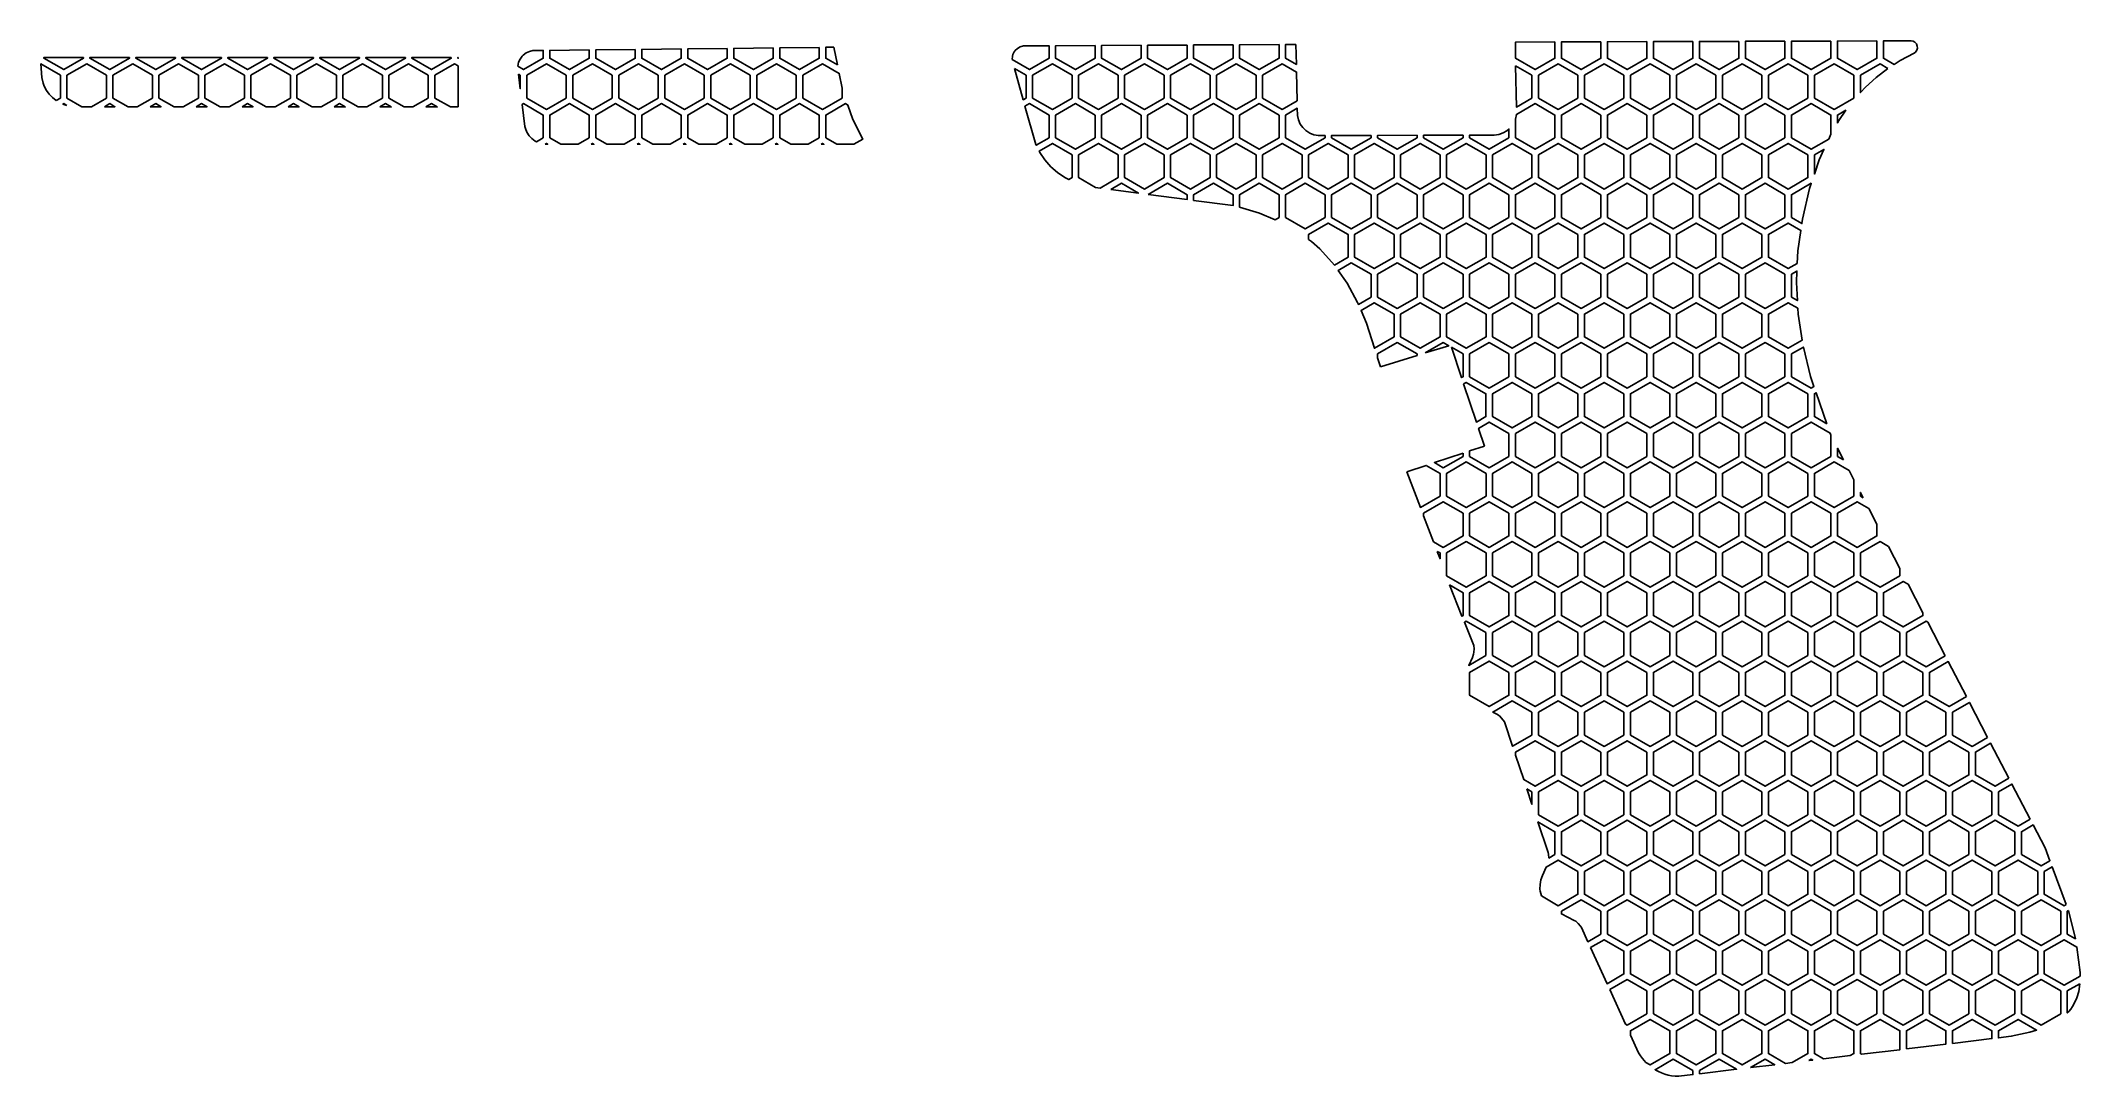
# Model space of a CAD drawing. Header units: millimetres. Extents: x -58 to 99, y 9 to 89.
import ezdxf

# ---------------------------------------------------------------- set-up
doc = ezdxf.new("R2010")
doc.units = ezdxf.units.MM

# ---------------------------------------------------------------- blocks, each defined once
blk = doc.blocks.new('HEX')
blk.add_lwpolyline([(1.516, 0.875), (0, 1.75), (-1.516, 0.875), (-1.516, -0.875), (0, -1.75), (1.516, -0.875)], close=True)

msp = doc.modelspace()

# ---------------------------------------------------------------- linework, layer by layer
for points in [[(-21.292, 86.783), (-21.234, 87.09), (-21.124, 87.337), (-20.967, 87.555), (-20.873, 87.65), (-20.658, 87.811), (-20.41, 87.924), (-20.137, 87.985), (-19.338, 88), (-19.338, 87.405), (-20.854, 86.53), (-21.292, 86.783)], [(-15.807, 88.039), (-15.807, 87.405), (-17.323, 86.53), (-18.838, 87.405), (-18.838, 88.005), (-15.807, 88.039)], [(-12.276, 88.078), (-12.276, 87.405), (-13.792, 86.53), (-15.307, 87.405), (-15.307, 88.044), (-12.276, 88.078)], [(-8.745, 88.117), (-8.745, 87.405), (-10.26, 86.53), (-11.776, 87.405), (-11.776, 88.083), (-8.745, 88.117)], [(-5.214, 88.156), (-5.214, 87.405), (-6.729, 86.53), (-8.245, 87.405), (-8.245, 88.122), (-5.214, 88.156)], [(-1.683, 88.195), (-1.683, 87.405), (-3.198, 86.53), (-4.714, 87.405), (-4.714, 88.161), (-1.683, 88.195)], [(1.848, 88.234), (1.848, 87.405), (0.333, 86.53), (-1.183, 87.405), (-1.183, 88.201), (1.848, 88.234)], [(3.248, 86.885), (2.348, 87.405), (2.348, 88.24), (2.969, 88.246), (3.248, 86.885)], [(16.661, 87.296), (16.683, 87.568), (16.717, 87.684), (16.825, 87.899), (16.897, 87.996), (17.073, 88.161), (17.287, 88.282), (17.533, 88.347), (19.504, 88.358), (19.504, 87.405), (17.988, 86.53), (16.661, 87.296)], [(23.035, 88.378), (23.035, 87.405), (21.519, 86.53), (20.004, 87.405), (20.004, 88.361), (23.035, 88.378)], [(26.566, 88.398), (26.566, 87.405), (25.05, 86.53), (23.535, 87.405), (23.535, 88.381), (26.566, 88.398)], [(30.097, 88.417), (30.097, 87.405), (28.581, 86.53), (27.066, 87.405), (27.066, 88.4), (30.097, 88.417)], [(33.628, 88.437), (33.628, 87.405), (32.113, 86.53), (30.597, 87.405), (30.597, 88.42), (33.628, 88.437)], [(37.159, 88.457), (37.159, 87.405), (35.644, 86.53), (34.128, 87.405), (34.128, 88.44), (37.159, 88.457)], [(38.457, 88.464), (38.488, 86.926), (37.659, 87.405), (37.659, 88.46), (38.457, 88.464)], [(58.346, 88.653), (58.346, 87.405), (56.83, 86.53), (55.315, 87.405), (55.315, 88.643), (58.346, 88.653)], [(61.877, 88.664), (61.877, 87.405), (60.361, 86.53), (58.846, 87.405), (58.846, 88.654), (61.877, 88.664)], [(65.408, 88.676), (65.408, 87.405), (63.892, 86.53), (62.377, 87.405), (62.377, 88.666), (65.408, 88.676)], [(68.939, 88.688), (68.939, 87.405), (67.423, 86.53), (65.908, 87.405), (65.908, 88.678), (68.939, 88.688)], [(72.47, 88.699), (72.47, 87.405), (70.955, 86.53), (69.439, 87.405), (69.439, 88.689), (72.47, 88.699)], [(76.001, 88.711), (76.001, 87.405), (74.486, 86.53), (72.97, 87.405), (72.97, 88.701), (76.001, 88.711)], [(79.532, 88.722), (79.532, 87.405), (78.017, 86.53), (76.501, 87.405), (76.501, 88.712), (79.532, 88.722)], [(83.063, 88.734), (83.063, 87.405), (81.548, 86.53), (80.032, 87.405), (80.032, 88.724), (83.063, 88.734)], [(85.701, 88.743), (85.84, 88.712), (85.99, 88.624), (86.097, 88.496), (86.159, 88.341), (86.171, 88.175), (86.13, 88.013), (86.033, 87.87), (85.921, 87.783), (84.845, 87.22), (84.389, 86.928), (83.563, 87.405), (83.563, 88.736), (85.701, 88.743)], [(-56.738, 84.16), (-57.037, 84.397), (-57.273, 84.645), (-57.479, 84.922), (-57.661, 85.264), (-57.741, 85.48), (-57.84, 85.928), (-57.924, 86.968), (-56.415, 86.097), (-56.415, 84.347), (-56.738, 84.16)], [(-54.649, 87.471), (-54.649, 87.405), (-56.165, 86.53), (-57.68, 87.405), (-57.68, 87.471), (-54.649, 87.471)], [(-54.761, 83.681), (-55.915, 84.347), (-55.915, 86.097), (-54.399, 86.972), (-52.884, 86.097), (-52.884, 84.347), (-54.038, 83.68), (-54.761, 83.681)], [(-51.118, 87.471), (-51.118, 87.405), (-52.634, 86.53), (-54.149, 87.405), (-54.149, 87.471), (-51.118, 87.471)], [(-51.226, 83.678), (-52.384, 84.347), (-52.384, 86.097), (-50.868, 86.972), (-49.352, 86.097), (-49.352, 84.347), (-50.511, 83.678), (-51.226, 83.678)], [(-47.587, 87.471), (-47.587, 87.405), (-49.102, 86.53), (-50.618, 87.405), (-50.618, 87.471), (-47.587, 87.471)], [(-47.69, 83.676), (-48.852, 84.347), (-48.852, 86.097), (-47.337, 86.972), (-45.821, 86.097), (-45.821, 84.347), (-46.985, 83.675), (-47.69, 83.676)], [(-44.056, 87.471), (-44.056, 87.405), (-45.571, 86.53), (-47.087, 87.405), (-47.087, 87.471), (-44.056, 87.471)], [(-44.154, 83.673), (-45.321, 84.347), (-45.321, 86.097), (-43.806, 86.972), (-42.29, 86.097), (-42.29, 84.347), (-43.458, 83.672), (-44.154, 83.673)], [(-40.525, 87.471), (-40.525, 87.405), (-42.04, 86.53), (-43.556, 87.405), (-43.556, 87.471), (-40.525, 87.471)], [(-40.618, 83.67), (-41.79, 84.347), (-41.79, 86.097), (-40.275, 86.972), (-38.759, 86.097), (-38.759, 84.347), (-39.932, 83.67), (-40.618, 83.67)], [(-36.994, 87.471), (-36.994, 87.405), (-38.509, 86.53), (-40.025, 87.405), (-40.025, 87.471), (-36.994, 87.471)], [(-37.083, 83.668), (-38.259, 84.347), (-38.259, 86.097), (-36.744, 86.972), (-35.228, 86.097), (-35.228, 84.347), (-36.405, 83.667), (-37.083, 83.668)], [(-33.463, 87.471), (-33.463, 87.405), (-34.978, 86.53), (-36.494, 87.405), (-36.494, 87.471), (-33.463, 87.471)], [(-33.547, 83.665), (-34.728, 84.347), (-34.728, 86.097), (-33.213, 86.972), (-31.697, 86.097), (-31.697, 84.347), (-32.879, 83.665), (-33.547, 83.665)], [(-29.931, 87.471), (-29.931, 87.405), (-31.447, 86.53), (-32.963, 87.405), (-32.963, 87.471), (-29.931, 87.471)], [(-30.011, 83.662), (-31.197, 84.347), (-31.197, 86.097), (-29.681, 86.972), (-28.166, 86.097), (-28.166, 84.347), (-29.353, 83.662), (-30.011, 83.662)], [(-26.4, 87.471), (-26.4, 87.405), (-27.916, 86.53), (-29.431, 87.405), (-29.431, 87.471), (-26.4, 87.471)], [(-25.868, 83.659), (-26.476, 83.66), (-27.666, 84.347), (-27.666, 86.097), (-26.15, 86.972), (-25.868, 86.809), (-25.868, 83.659)], [(-25.868, 87.471), (-25.868, 87.386), (-25.9, 87.405), (-25.9, 87.471), (-25.868, 87.471)], [(-21.236, 86.173), (-21.104, 86.097), (-21.104, 85.061), (-21.236, 86.173)], [(3.614, 85.102), (3.614, 84.347), (2.098, 83.472), (0.583, 84.347), (0.583, 86.097), (2.098, 86.972), (3.382, 86.231), (3.614, 85.102)], [(16.832, 86.62), (17.738, 86.097), (17.738, 84.347), (17.51, 84.215), (16.832, 86.62)], [(38.544, 84.127), (37.409, 83.472), (35.894, 84.347), (35.894, 86.097), (37.409, 86.972), (38.5, 86.342), (38.544, 84.127)], [(55.311, 86.829), (56.58, 86.097), (56.58, 84.347), (55.382, 83.655), (55.311, 86.829)], [(83.914, 86.625), (83.004, 85.93), (82.188, 85.188), (81.798, 84.77), (81.798, 86.097), (83.313, 86.972), (83.914, 86.625)], [(-55.915, 83.77), (-56.226, 83.879), (-56.165, 83.914), (-55.915, 83.77)], [(-53.039, 83.68), (-52.634, 83.914), (-52.227, 83.679), (-53.039, 83.68)], [(-49.513, 83.677), (-49.102, 83.914), (-48.691, 83.676), (-49.513, 83.677)], [(-45.986, 83.674), (-45.571, 83.914), (-45.155, 83.674), (-45.986, 83.674)], [(-42.46, 83.672), (-42.04, 83.914), (-41.62, 83.671), (-42.46, 83.672)], [(-38.933, 83.669), (-38.509, 83.914), (-38.084, 83.668), (-38.933, 83.669)], [(-35.407, 83.666), (-34.978, 83.914), (-34.548, 83.666), (-35.407, 83.666)], [(-31.88, 83.664), (-31.447, 83.914), (-31.013, 83.663), (-31.88, 83.664)], [(-28.354, 83.661), (-27.916, 83.914), (-27.477, 83.66), (-28.354, 83.661)], [(-19.968, 81.045), (-20.215, 81.228), (-20.426, 81.452), (-20.596, 81.711), (-20.717, 82.001), (-20.758, 82.156), (-20.96, 83.853), (-20.854, 83.914), (-19.338, 83.039), (-19.338, 81.289), (-19.862, 80.986), (-19.968, 81.045)], [(-17.99, 80.799), (-18.838, 81.289), (-18.838, 83.039), (-17.323, 83.914), (-15.807, 83.039), (-15.807, 81.289), (-16.656, 80.799), (-17.99, 80.799)], [(-14.457, 80.798), (-15.307, 81.289), (-15.307, 83.039), (-13.792, 83.914), (-12.276, 83.039), (-12.276, 81.289), (-13.127, 80.798), (-14.457, 80.798)], [(-10.924, 80.797), (-11.776, 81.289), (-11.776, 83.039), (-10.26, 83.914), (-8.745, 83.039), (-8.745, 81.289), (-9.598, 80.796), (-10.924, 80.797)], [(-7.391, 80.796), (-8.245, 81.289), (-8.245, 83.039), (-6.729, 83.914), (-5.214, 83.039), (-5.214, 81.289), (-6.069, 80.795), (-7.391, 80.796)], [(-3.858, 80.795), (-4.714, 81.289), (-4.714, 83.039), (-3.198, 83.914), (-1.683, 83.039), (-1.683, 81.289), (-2.54, 80.794), (-3.858, 80.795)], [(-0.325, 80.794), (-1.183, 81.289), (-1.183, 83.039), (0.333, 83.914), (1.848, 83.039), (1.848, 81.289), (0.99, 80.793), (-0.325, 80.794)], [(4.442, 82.688), (5.186, 81.177), (4.519, 80.792), (3.208, 80.792), (2.348, 81.289), (2.348, 83.039), (3.864, 83.914), (4.054, 83.804), (4.442, 82.688)], [(18.476, 80.788), (17.65, 83.719), (17.988, 83.914), (19.504, 83.039), (19.504, 81.289), (18.512, 80.717), (18.476, 80.788)], [(38.567, 83.002), (38.645, 82.661), (38.786, 82.349), (38.983, 82.072), (39.227, 81.839), (39.512, 81.655), (39.831, 81.528), (40.175, 81.466), (40.69, 81.467), (40.69, 81.289), (39.175, 80.414), (37.659, 81.289), (37.659, 83.039), (38.556, 83.557), (38.567, 83.002)], [(55.315, 82.733), (55.388, 83.081), (56.83, 83.914), (58.346, 83.039), (58.346, 81.289), (56.83, 80.414), (55.315, 81.289), (55.315, 82.733)], [(79.363, 81.191), (78.017, 80.414), (76.501, 81.289), (76.501, 83.039), (78.017, 83.914), (79.532, 83.039), (79.532, 81.558), (79.363, 81.191)], [(80.136, 82.615), (80.032, 82.437), (80.032, 83.039), (80.679, 83.412), (80.136, 82.615)], [(44.221, 81.478), (44.221, 81.289), (42.706, 80.414), (41.19, 81.289), (41.19, 81.469), (44.221, 81.478)], [(47.752, 81.488), (47.752, 81.289), (46.237, 80.414), (44.721, 81.289), (44.721, 81.479), (47.752, 81.488)], [(51.284, 81.498), (51.284, 81.289), (49.768, 80.414), (48.252, 81.289), (48.252, 81.489), (51.284, 81.498)], [(53.678, 81.505), (54.031, 81.549), (54.359, 81.66), (54.654, 81.829), (54.815, 81.96), (54.815, 81.289), (53.299, 80.414), (51.784, 81.289), (51.784, 81.5), (53.678, 81.505)], [(-19.186, 80.799), (-19.088, 80.856), (-18.99, 80.799), (-19.186, 80.799)], [(-15.657, 80.798), (-15.557, 80.856), (-15.457, 80.798), (-15.657, 80.798)], [(-12.128, 80.797), (-12.026, 80.856), (-11.924, 80.797), (-12.128, 80.797)], [(-8.598, 80.796), (-8.495, 80.856), (-8.391, 80.796), (-8.598, 80.796)], [(-5.069, 80.795), (-4.964, 80.856), (-4.858, 80.795), (-5.069, 80.795)], [(-1.54, 80.794), (-1.433, 80.856), (-1.325, 80.794), (-1.54, 80.794)], [(1.989, 80.793), (2.098, 80.856), (2.208, 80.793), (1.989, 80.793)], [(20.722, 78.232), (20.155, 78.618), (19.64, 79.071), (19.184, 79.587), (18.794, 80.161), (18.739, 80.27), (19.754, 80.856), (21.269, 79.981), (21.269, 78.231), (21.014, 78.083), (20.722, 78.232)], [(23.076, 77.477), (21.769, 78.231), (21.769, 79.981), (23.285, 80.856), (24.8, 79.981), (24.8, 78.231), (23.416, 77.432), (23.076, 77.477)], [(78.628, 79.597), (78.267, 78.506), (78.267, 79.981), (79.001, 80.405), (78.628, 79.597)], [(24.229, 77.324), (25.05, 77.798), (26.36, 77.042), (24.229, 77.324)], [(27.101, 76.943), (28.581, 77.798), (30.097, 76.923), (30.097, 76.546), (27.101, 76.943)], [(30.597, 76.48), (30.597, 76.923), (32.113, 77.798), (33.628, 76.923), (33.628, 76.079), (30.597, 76.48)], [(35.647, 75.514), (34.128, 75.968), (34.128, 76.923), (35.644, 77.798), (37.159, 76.923), (37.159, 75.173), (36.862, 75.001), (35.647, 75.514)], [(77.895, 77.387), (77.36, 75.052), (77.309, 74.707), (76.501, 75.173), (76.501, 76.923), (78.017, 77.798), (78.029, 77.791), (77.895, 77.387)], [(40.289, 72.754), (39.643, 73.324), (39.425, 73.489), (39.425, 73.865), (40.94, 74.74), (42.456, 73.865), (42.456, 72.115), (41.42, 71.517), (40.289, 72.754)], [(77.002, 72.622), (76.954, 71.645), (76.251, 71.24), (74.736, 72.115), (74.736, 73.865), (76.251, 74.74), (77.231, 74.174), (77.002, 72.622)], [(43.193, 68.645), (42.389, 70.131), (41.708, 71.106), (42.706, 71.682), (44.221, 70.807), (44.221, 69.057), (43.255, 68.499), (43.193, 68.645)], [(76.88, 70.166), (76.959, 68.793), (76.501, 69.057), (76.501, 70.807), (76.924, 71.051), (76.88, 70.166)], [(43.869, 67.066), (43.454, 68.036), (44.471, 68.624), (45.987, 67.749), (45.987, 65.999), (44.484, 65.131), (43.869, 67.066)], [(77.019, 67.734), (77.326, 65.744), (76.251, 65.124), (74.736, 65.999), (74.736, 67.749), (76.251, 68.624), (76.993, 68.196), (77.019, 67.734)], [(44.938, 63.704), (44.721, 64.385), (44.721, 64.691), (46.237, 65.566), (47.752, 64.691), (47.752, 64.573), (44.938, 63.704)], [(48.387, 64.769), (49.768, 65.566), (50.187, 65.324), (48.387, 64.769)], [(50.389, 65.208), (51.284, 64.691), (51.284, 62.941), (51.169, 62.875), (50.389, 65.208)], [(77.96, 62.959), (78.229, 62.188), (78.017, 62.066), (76.501, 62.941), (76.501, 64.691), (77.417, 65.219), (77.96, 62.959)], [(51.331, 62.391), (51.534, 62.508), (53.049, 61.633), (53.049, 59.883), (52.312, 59.457), (51.331, 62.391)], [(79.226, 59.329), (78.267, 59.883), (78.267, 61.633), (78.397, 61.708), (79.226, 59.329)], [(52.927, 57.618), (52.474, 58.973), (53.299, 59.45), (54.815, 58.575), (54.815, 56.825), (53.299, 55.95), (51.784, 56.825), (51.784, 57.237), (52.927, 57.618)], [(79.532, 58.451), (79.532, 56.825), (78.017, 55.95), (76.501, 56.825), (76.501, 58.575), (78.017, 59.45), (79.478, 58.606), (79.532, 58.451)], [(51.284, 57.071), (51.284, 56.825), (49.768, 55.95), (49.092, 56.34), (51.284, 57.071)], [(81.298, 55.012), (81.298, 53.767), (79.782, 52.892), (78.267, 53.767), (78.267, 55.517), (79.782, 56.392), (80.924, 55.733), (81.298, 55.012)], [(80.495, 56.557), (80.032, 56.825), (80.032, 57.449), (80.495, 56.557)], [(46.963, 55.631), (48.458, 56.129), (49.518, 55.517), (49.518, 53.767), (48.01, 52.896), (46.963, 55.631)], [(48.252, 52.261), (48.252, 52.459), (49.768, 53.334), (51.284, 52.459), (51.284, 50.709), (49.768, 49.834), (49.015, 50.269), (48.252, 52.261)], [(83.063, 51.613), (83.063, 50.709), (81.548, 49.834), (80.032, 50.709), (80.032, 52.459), (81.548, 53.334), (82.436, 52.821), (83.063, 51.613)], [(82.007, 53.646), (81.798, 53.767), (81.798, 54.049), (82.007, 53.646)], [(84.829, 48.213), (84.829, 47.651), (83.313, 46.776), (81.798, 47.651), (81.798, 49.401), (83.313, 50.276), (83.948, 49.91), (84.829, 48.213)], [(49.298, 49.528), (49.518, 49.401), (49.518, 48.953), (49.298, 49.528)], [(86.594, 44.813), (86.594, 44.593), (85.079, 43.718), (83.563, 44.593), (83.563, 46.343), (85.079, 47.218), (85.46, 46.998), (86.594, 44.813)], [(50.24, 46.945), (51.284, 46.343), (51.284, 44.593), (51.203, 44.546), (50.24, 46.945)], [(52.011, 41.383), (52.096, 41.641), (52.121, 41.772), (52.136, 42.038), (52.103, 42.304), (51.391, 44.078), (51.534, 44.16), (53.049, 43.285), (53.049, 41.535), (51.727, 40.772), (52.011, 41.383)], [(88.311, 41.507), (86.844, 40.66), (85.329, 41.535), (85.329, 43.285), (86.844, 44.16), (86.972, 44.086), (88.311, 41.507)], [(89.94, 38.37), (88.61, 37.602), (87.094, 38.477), (87.094, 40.227), (88.542, 41.063), (89.94, 38.37)], [(54.465, 36.421), (54.252, 36.714), (54.074, 36.883), (53.87, 37.025), (53.571, 37.181), (55.065, 38.044), (56.58, 37.169), (56.58, 35.419), (55.089, 34.558), (54.465, 36.421)], [(91.569, 35.233), (90.376, 34.544), (88.86, 35.419), (88.86, 37.169), (90.171, 37.926), (91.569, 35.233)], [(55.315, 33.885), (55.315, 34.111), (56.83, 34.986), (58.346, 34.111), (58.346, 32.361), (56.83, 31.486), (55.948, 31.995), (55.315, 33.885)], [(93.198, 32.096), (92.141, 31.486), (90.626, 32.361), (90.626, 34.111), (91.8, 34.789), (93.198, 32.096)], [(94.828, 28.959), (93.907, 28.428), (92.391, 29.303), (92.391, 31.053), (93.429, 31.652), (94.828, 28.959)], [(56.188, 31.279), (56.58, 31.053), (56.58, 30.109), (56.188, 31.279)], [(57.862, 25.965), (57.848, 26.269), (57.821, 26.405), (57.035, 28.751), (58.346, 27.995), (58.346, 26.245), (57.862, 25.965)], [(95.976, 26.747), (96.347, 25.759), (95.672, 25.37), (94.157, 26.245), (94.157, 27.995), (95.058, 28.515), (95.976, 26.747)], [(57.3, 23.06), (57.212, 23.418), (57.195, 23.591), (57.207, 23.939), (57.27, 24.289), (57.376, 24.639), (57.662, 25.273), (58.596, 25.812), (60.111, 24.937), (60.111, 23.187), (58.596, 22.312), (57.3, 23.06)], [(97.605, 22.408), (97.438, 22.312), (95.922, 23.187), (95.922, 24.937), (96.525, 25.285), (97.605, 22.408)], [(60.374, 20.635), (60.303, 20.743), (60.135, 20.941), (59.935, 21.111), (59.823, 21.185), (58.846, 21.684), (58.846, 21.879), (60.361, 22.754), (61.877, 21.879), (61.877, 20.129), (60.871, 19.548), (60.374, 20.635)], [(97.783, 21.933), (98.312, 19.768), (97.688, 20.129), (97.688, 21.879), (97.783, 21.933)], [(61.079, 19.091), (62.127, 19.696), (63.642, 18.821), (63.642, 17.071), (62.343, 16.321), (61.079, 19.091)], [(98.677, 16.911), (97.438, 16.196), (95.922, 17.071), (95.922, 18.821), (97.438, 19.696), (98.422, 19.127), (98.668, 17.177), (98.677, 16.911)], [(62.552, 15.864), (63.892, 16.638), (65.408, 15.763), (65.408, 14.013), (63.892, 13.138), (63.761, 13.214), (62.552, 15.864)], [(98.657, 16.322), (98.569, 15.723), (98.423, 15.228), (98.328, 14.997), (98.092, 14.569), (97.952, 14.371), (97.797, 14.183), (97.688, 14.076), (97.688, 15.763), (98.657, 16.322)], [(65.322, 10.273), (65.059, 10.571), (64.902, 10.789), (64.762, 11.019), (64.142, 12.377), (64.142, 12.705), (65.658, 13.58), (67.173, 12.705), (67.173, 10.955), (65.658, 10.08), (65.322, 10.273)], [(76.046, 10.198), (74.736, 10.955), (74.736, 12.705), (76.251, 13.58), (77.767, 12.705), (77.767, 10.955), (76.565, 10.261), (76.046, 10.198)], [(78.969, 10.549), (78.267, 10.955), (78.267, 12.705), (79.782, 13.58), (81.298, 12.705), (81.298, 10.955), (81.023, 10.796), (78.969, 10.549)], [(81.892, 10.9), (81.798, 10.955), (81.798, 12.705), (83.313, 13.58), (84.829, 12.705), (84.829, 11.253), (81.892, 10.9)], [(85.329, 11.313), (85.329, 12.705), (86.844, 13.58), (88.36, 12.705), (88.36, 11.677), (85.329, 11.313)], [(88.86, 11.737), (88.86, 12.705), (90.376, 13.58), (91.891, 12.705), (91.891, 12.101), (88.86, 11.737)], [(94.818, 12.594), (93.378, 12.279), (92.391, 12.161), (92.391, 12.705), (93.907, 13.58), (95.322, 12.763), (94.818, 12.594)], [(67.845, 9.214), (67.57, 9.224), (67.3, 9.254), (67.035, 9.306), (66.776, 9.377), (66.525, 9.467), (66.283, 9.575), (66.027, 9.715), (67.423, 10.522), (68.939, 9.647), (68.939, 9.345), (67.845, 9.214)], [(69.439, 9.405), (69.439, 9.647), (70.955, 10.522), (72.295, 9.748), (69.439, 9.405)], [(73.369, 9.877), (74.486, 10.522), (75.218, 10.099), (73.369, 9.877)], [(77.827, 10.412), (78.017, 10.522), (78.141, 10.45), (77.827, 10.412)]]:
    msp.add_lwpolyline(points, close=True)

# ---------------------------------------------------------------- block references
for p in [(-19.088, 85.222), (-15.557, 85.222), (-12.026, 85.222), (-8.495, 85.222), (-4.964, 85.222), (-1.433, 85.222), (19.754, 85.222), (23.285, 85.222), (26.816, 85.222), (30.347, 85.222), (33.878, 85.222), (58.596, 85.222), (62.127, 85.222), (65.658, 85.222), (69.189, 85.222), (72.72, 85.222), (76.251, 85.222), (79.782, 85.222), (21.519, 82.164), (25.05, 82.164), (28.581, 82.164), (32.113, 82.164), (35.644, 82.164), (60.361, 82.164), (63.892, 82.164), (67.423, 82.164), (70.955, 82.164), (74.486, 82.164), (26.816, 79.106), (30.347, 79.106), (33.878, 79.106), (37.409, 79.106), (40.94, 79.106), (44.471, 79.106), (48.002, 79.106), (51.534, 79.106), (55.065, 79.106), (58.596, 79.106), (62.127, 79.106), (65.658, 79.106), (69.189, 79.106), (72.72, 79.106), (76.251, 79.106), (39.175, 76.048), (42.706, 76.048), (46.237, 76.048), (49.768, 76.048), (53.299, 76.048), (56.83, 76.048), (60.361, 76.048), (63.892, 76.048), (67.423, 76.048), (70.955, 76.048), (74.486, 76.048), (44.471, 72.99), (48.002, 72.99), (51.534, 72.99), (55.065, 72.99), (58.596, 72.99), (62.127, 72.99), (65.658, 72.99), (69.189, 72.99), (72.72, 72.99), (46.237, 69.932), (49.768, 69.932), (53.299, 69.932), (56.83, 69.932), (60.361, 69.932), (63.892, 69.932), (67.423, 69.932), (70.955, 69.932), (74.486, 69.932), (48.002, 66.874), (51.534, 66.874), (55.065, 66.874), (58.596, 66.874), (62.127, 66.874), (65.658, 66.874), (69.189, 66.874), (72.72, 66.874), (53.299, 63.816), (56.83, 63.816), (60.361, 63.816), (63.892, 63.816), (67.423, 63.816), (70.955, 63.816), (74.486, 63.816), (55.065, 60.758), (58.596, 60.758), (62.127, 60.758), (65.658, 60.758), (69.189, 60.758), (72.72, 60.758), (76.251, 60.758), (56.83, 57.7), (60.361, 57.7), (63.892, 57.7), (67.423, 57.7), (70.955, 57.7), (74.486, 57.7), (51.534, 54.642), (55.065, 54.642), (58.596, 54.642), (62.127, 54.642), (65.658, 54.642), (69.189, 54.642), (72.72, 54.642), (76.251, 54.642), (53.299, 51.584), (56.83, 51.584), (60.361, 51.584), (63.892, 51.584), (67.423, 51.584), (70.955, 51.584), (74.486, 51.584), (78.017, 51.584), (51.534, 48.526), (55.065, 48.526), (58.596, 48.526), (62.127, 48.526), (65.658, 48.526), (69.189, 48.526), (72.72, 48.526), (76.251, 48.526), (79.782, 48.526), (53.299, 45.468), (56.83, 45.468), (60.361, 45.468), (63.892, 45.468), (67.423, 45.468), (70.955, 45.468), (74.486, 45.468), (78.017, 45.468), (81.548, 45.468), (55.065, 42.41), (58.596, 42.41), (62.127, 42.41), (65.658, 42.41), (69.189, 42.41), (72.72, 42.41), (76.251, 42.41), (79.782, 42.41), (83.313, 42.41), (53.299, 39.352), (56.83, 39.352), (60.361, 39.352), (63.892, 39.352), (67.423, 39.352), (70.955, 39.352), (74.486, 39.352), (78.017, 39.352), (81.548, 39.352), (85.079, 39.352), (58.596, 36.294), (62.127, 36.294), (65.658, 36.294), (69.189, 36.294), (72.72, 36.294), (76.251, 36.294), (79.782, 36.294), (83.313, 36.294), (86.844, 36.294), (60.361, 33.236), (63.892, 33.236), (67.423, 33.236), (70.955, 33.236), (74.486, 33.236), (78.017, 33.236), (81.548, 33.236), (85.079, 33.236), (88.61, 33.236), (58.596, 30.178), (62.127, 30.178), (65.658, 30.178), (69.189, 30.178), (72.72, 30.178), (76.251, 30.178), (79.782, 30.178), (83.313, 30.178), (86.844, 30.178), (90.376, 30.178), (60.361, 27.12), (63.892, 27.12), (67.423, 27.12), (70.955, 27.12), (74.486, 27.12), (78.017, 27.12), (81.548, 27.12), (85.079, 27.12), (88.61, 27.12), (92.141, 27.12), (62.127, 24.062), (65.658, 24.062), (69.189, 24.062), (72.72, 24.062), (76.251, 24.062), (79.782, 24.062), (83.313, 24.062), (86.844, 24.062), (90.376, 24.062), (93.907, 24.062), (63.892, 21.004), (67.423, 21.004), (70.955, 21.004), (74.486, 21.004), (78.017, 21.004), (81.548, 21.004), (85.079, 21.004), (88.61, 21.004), (92.141, 21.004), (95.672, 21.004), (65.658, 17.946), (69.189, 17.946), (72.72, 17.946), (76.251, 17.946), (79.782, 17.946), (83.313, 17.946), (86.844, 17.946), (90.376, 17.946), (93.907, 17.946), (67.423, 14.888), (70.955, 14.888), (74.486, 14.888), (78.017, 14.888), (81.548, 14.888), (85.079, 14.888), (88.61, 14.888), (92.141, 14.888), (95.672, 14.888), (69.189, 11.83), (72.72, 11.83)]:
    msp.add_blockref('HEX', p)

doc.saveas('drawing.dxf')
